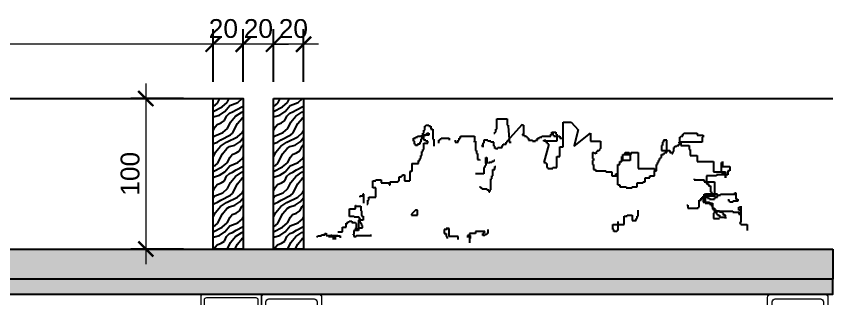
# Model space of a CAD drawing. Header units: millimetres. Extents: x 92928 to 223128, y -11456 to 21098.
# Drawn here: x 198728 to 199269, y 2188 to 2375 of the extents above; entities that cross this region are included whole.
import ezdxf

# ---------------------------------------------------------------- set-up
doc = ezdxf.new("R2010")
doc.units = ezdxf.units.MM
doc.layers.get('Defpoints').update_dxf_attribs({"color": 250})
for name, color, linetype, lineweight in [('_ACM-A-ANNO-DIMS', 2, 'Continuous', 13), ('_ACM-A-ANNO-DIMS @ 5', 2, 'Continuous', 13), ('_ACM-A-DETL-PATT', 8, 'Continuous', 0), ('_ACM-A-DETL-THIN', 2, 'Continuous', 9)]:
    doc.layers.add(name, color=color, linetype=linetype, lineweight=lineweight)
for name, color, linetype in [('I-DETL-LW01', 1, 'Continuous'), ('I-DETL-LW02', 2, 'Continuous'), ('I-DETL-LW251', 251, 'Continuous'), ('PE-尺寸标注', 44, 'Continuous')]:
    doc.layers.add(name, color=color, linetype=linetype)
doc.styles.add('Arial', font='ARIALUNI.ttf')
doc.dimstyles.new('Aec-Arch-M-注释性', dxfattribs={"dimscale": 2, "dimtxt": 2.5, "dimasz": 2, "dimexe": 2, "dimexo": 2, "dimgap": 0.8, "dimtad": 1, "dimdec": 0, "dimrnd": 5, "dimzin": 3, "dimdsep": 46, "dimtxsty": 'Arial', "dimblk": 'WALL TYPE$0$_ArchTick', "dimcen": 2.5, "dimdle": 2, "dimclrd": 256, "dimclrt": 256, "dimazin": 2, "dimtfac": 0.75, "dimtdec": 0, "dimtix": 1, "dimtmove": 2, "dimatfit": 2, "dimfxl": 5, "dimfxlon": 1, "dimtolj": 1, "dimtzin": 0, "dimlwd": -1, "dimarcsym": 0})

# ---------------------------------------------------------------- blocks, each defined once
blk = doc.blocks.new('K_20')
at = {"layer": '_ACM-A-DETL-PATT'}
for points in [[(-18.5, -20), (18.5, -20, 0.414214), (20, -18.5), (20, -1.5, 0.414214), (18.5, 0), (-18.5, 0, 0.414214), (-20, -1.5), (-20, -18.5, 0.414214)], [(-16.25, -17.75), (16.25, -17.75, 0.414214), (17.75, -16.25), (17.75, -3.75, 0.414214), (16.25, -2.25), (-16.25, -2.25, 0.414214), (-17.75, -3.75), (-17.75, -16.25, 0.414214)]]:
    blk.add_lwpolyline(points, format="xyb", close=True, dxfattribs=at)
blk = doc.blocks.new('2008092313491255')
at = {"color": 8}
for p, q in [((596.2, 358.9), (596.2, 392.6)), ((596.2, 392.6), (629.9, 392.6)), ((629.9, 392.6), (629.9, 372.4)), ((815.4, 300), (815.4, 382.5)), ((815.4, 382.5), (842.4, 382.5)), ((842.4, 382.5), (865.6, 356)), ((353.4, 345.5), (353.4, 355.6)), ((353.4, 355.6), (356.7, 355.6)), ((356.7, 355.6), (356.7, 369.1)), ((356.7, 369.1), (360.1, 369.1)), ((360.1, 369.1), (360.1, 372.4)), ((360.1, 372.4), (370.2, 372.4)), ((370.2, 372.4), (370.2, 369.1)), ((370.2, 369.1), (377, 369.1)), ((377, 369.1), (377, 358.9)), ((377, 358.9), (383.7, 358.9)), ((383.7, 358.9), (383.7, 325.3)), ((592.8, 348.8), (592.8, 358.9)), ((592.8, 358.9), (596.2, 358.9)), ((629.9, 318.5), (680.5, 375.8)), ((629.9, 372.4), (633.3, 372.4)), ((633.3, 372.4), (633.3, 369.1)), ((633.3, 369.1), (636.6, 325.3)), ((680.5, 375.8), (680.5, 372.4)), ((680.5, 372.4), (683.9, 372.4)), ((683.9, 372.4), (683.9, 342.1)), ((865.6, 356), (852.5, 305)), ((319.6, 318.5), (319.6, 328.6)), ((319.6, 328.6), (326.4, 328.6)), ((326.4, 328.6), (326.4, 332)), ((326.4, 332), (333.1, 332)), ((333.1, 332), (333.1, 335.4)), ((333.1, 335.4), (346.6, 335.4)), ((346.6, 325.3), (343.3, 325.3)), ((343.3, 325.3), (343.3, 315.1)), ((346.6, 335.4), (346.6, 338.7)), ((346.6, 338.7), (350, 338.7)), ((350, 335.4), (346.6, 335.4)), ((346.6, 335.4), (346.6, 325.3)), ((350, 338.7), (350, 345.5)), ((350, 345.5), (353.4, 345.5)), ((370.2, 338.7), (350, 338.7)), ((350, 338.7), (350, 335.4)), ((353.4, 321.9), (353.4, 338.7)), ((353.4, 338.7), (360.1, 338.7)), ((360.1, 338.7), (360.1, 342.1)), ((360.1, 342.1), (363.5, 342.1)), ((363.5, 342.1), (363.5, 345.5)), ((363.5, 345.5), (370.2, 345.5)), ((370.2, 345.5), (370.2, 338.7)), ((383.7, 325.3), (387.1, 325.3)), ((387.1, 325.3), (387.1, 301.7)), ((407.3, 321.9), (407.3, 325.3)), ((407.3, 325.3), (410.7, 325.3)), ((410.7, 325.3), (410.7, 328.6)), ((410.7, 328.6), (437.7, 328.6)), ((437.7, 328.6), (437.7, 321.9)), ((471.4, 321.9), (471.4, 328.6)), ((471.4, 328.6), (474.8, 328.6)), ((474.8, 328.6), (474.8, 335.4)), ((474.8, 335.4), (522, 335.4)), ((522, 335.4), (522, 315.1)), ((586.1, 345.5), (589.4, 345.5)), ((589.4, 345.5), (589.4, 348.8)), ((589.4, 348.8), (592.8, 348.8)), ((636.6, 325.3), (636.6, 315.1)), ((683.9, 342.1), (680.5, 342.1)), ((680.5, 342.1), (680.5, 338.7)), ((680.5, 338.7), (687.2, 338.7)), ((687.2, 338.7), (687.2, 335.4)), ((687.2, 335.4), (694, 335.4)), ((694, 335.4), (694, 332)), ((694, 332), (697.3, 332)), ((697.3, 332), (697.3, 328.6)), ((697.3, 328.6), (700.7, 328.6)), ((700.7, 328.6), (700.7, 321.9)), ((731.1, 321.9), (731.1, 328.6)), ((731.1, 328.6), (737.8, 328.6)), ((737.8, 328.6), (737.8, 332)), ((737.8, 332), (744.6, 332)), ((744.6, 332), (744.6, 335.4)), ((744.6, 335.4), (774.9, 335.4)), ((774.9, 335.4), (774.9, 342.1)), ((774.9, 342.1), (778.3, 342.1)), ((778.3, 348.8), (791.8, 348.8)), ((778.3, 342.1), (778.3, 348.8)), ((778.3, 348.8), (778.3, 345.5)), ((778.3, 345.5), (781.7, 345.5)), ((781.7, 345.5), (781.7, 338.7)), ((781.7, 338.7), (785, 338.7)), ((785, 338.7), (785, 335.4)), ((785, 335.4), (805.3, 335.4)), ((791.8, 348.8), (791.8, 342.1)), ((791.8, 342.1), (795.1, 342.1)), ((795.1, 342.1), (795.1, 318.5)), ((805.3, 335.4), (805.3, 328.6)), ((805.3, 328.6), (815.4, 328.6)), ((852.5, 301.7), (906.4, 345.5)), ((906.4, 345.5), (906.4, 318.5)), ((1203.2, 308.4), (1203.2, 332)), ((1203.2, 332), (1206.6, 332)), ((1206.6, 332), (1206.6, 335.4)), ((1206.6, 335.4), (1213.3, 335.4)), ((1213.3, 335.4), (1213.3, 342.1)), ((1213.3, 342.1), (1216.7, 342.1)), ((1216.7, 342.1), (1216.7, 345.5)), ((1216.7, 345.5), (1260.5, 345.5)), ((1260.5, 345.5), (1260.5, 338.7)), ((1260.5, 338.7), (1280.7, 338.7)), ((1280.7, 332), (1277.4, 332)), ((1277.4, 332), (1277.4, 315.1)), ((1280.7, 338.7), (1280.7, 332)), ((323, 318.5), (319.6, 318.5)), ((323, 308.4), (323, 318.5)), ((326.4, 308.4), (323, 308.4)), ((326.4, 305), (326.4, 308.4)), ((333.1, 305), (326.4, 305)), ((339.9, 308.4), (333.1, 308.4)), ((333.1, 308.4), (333.1, 305)), ((343.3, 315.1), (339.9, 315.1)), ((339.9, 315.1), (339.9, 308.4)), ((360.1, 321.9), (353.4, 321.9)), ((353.4, 291.6), (353.4, 311.8)), ((353.4, 311.8), (366.9, 311.8)), ((360.1, 318.5), (360.1, 321.9)), ((366.9, 318.5), (360.1, 318.5)), ((366.9, 311.8), (366.9, 318.5)), ((404, 311.8), (404, 321.9)), ((404, 321.9), (407.3, 321.9)), ((457.9, 321.9), (457.9, 315.1)), ((457.9, 315.1), (468, 315.1)), ((468, 315.1), (468, 321.9)), ((468, 321.9), (471.4, 321.9)), ((522, 315.1), (522, 318.5)), ((522, 318.5), (525.4, 318.5)), ((525.4, 318.5), (525.4, 288.2)), ((549, 305), (545.6, 305)), ((545.6, 305), (545.6, 301.7)), ((545.6, 301.7), (552.3, 301.7)), ((552.3, 311.8), (549, 311.8)), ((549, 311.8), (549, 305)), ((565.8, 321.9), (552.3, 321.9)), ((552.3, 321.9), (552.3, 311.8)), ((565.8, 318.5), (565.8, 321.9)), ((575.9, 318.5), (565.8, 318.5)), ((575.9, 315.1), (575.9, 318.5)), ((586.1, 315.1), (575.9, 315.1)), ((586.1, 301.7), (586.1, 315.1)), ((589.4, 301.7), (586.1, 301.7)), ((589.4, 294.9), (589.4, 301.7)), ((599.5, 294.9), (599.5, 298.3)), ((599.5, 298.3), (613, 298.3)), ((613, 298.3), (613, 305)), ((613, 305), (616.4, 305)), ((616.4, 305), (616.4, 308.4)), ((616.4, 308.4), (626.5, 308.4)), ((626.5, 308.4), (626.5, 315.1)), ((626.5, 315.1), (629.9, 315.1)), ((629.9, 315.1), (629.9, 318.5)), ((636.6, 315.1), (643.4, 315.1)), ((700.7, 321.9), (714.2, 321.9)), ((714.2, 321.9), (714.2, 318.5)), ((714.2, 318.5), (724.3, 318.5)), ((724.3, 318.5), (724.3, 321.9)), ((724.3, 321.9), (731.1, 321.9)), ((751.3, 318.5), (751.3, 321.9)), ((751.3, 321.9), (758, 321.9)), ((795.1, 318.5), (751.3, 318.5)), ((768.2, 308.4), (751.3, 247.8)), ((758, 321.9), (758, 315.1)), ((758, 315.1), (761.4, 315.1)), ((761.4, 315.1), (761.4, 311.8)), ((761.4, 311.8), (764.8, 311.8)), ((764.8, 311.8), (764.8, 308.4)), ((764.8, 308.4), (768.2, 308.4)), ((804.8, 268.4), (804.8, 300)), ((804.8, 300), (815.4, 300)), ((852.5, 305), (852.5, 301.7)), ((906.4, 318.5), (940.1, 318.5)), ((940.1, 318.5), (940.1, 294.9)), ((1145.9, 305), (1142.5, 305)), ((1142.5, 305), (1142.5, 288.2)), ((1149.2, 315.1), (1145.9, 315.1)), ((1145.9, 315.1), (1145.9, 305)), ((1159.3, 321.9), (1149.2, 321.9)), ((1149.2, 321.9), (1149.2, 315.1)), ((1159.3, 281.4), (1159.3, 321.9)), ((1183, 284.8), (1183, 298.3)), ((1183, 298.3), (1186.3, 298.3)), ((1186.3, 298.3), (1186.3, 301.7)), ((1186.3, 301.7), (1193.1, 301.7)), ((1193.1, 301.7), (1193.1, 305)), ((1193.1, 305), (1199.8, 305)), ((1199.8, 315.1), (1199.8, 311.8)), ((1277.4, 315.1), (1199.8, 315.1)), ((1199.8, 311.8), (1206.6, 311.8)), ((1199.8, 305), (1199.8, 308.4)), ((1199.8, 308.4), (1203.2, 308.4)), ((1206.6, 311.8), (1206.6, 305)), ((1206.6, 305), (1233.5, 305)), ((1233.5, 305), (1233.5, 291.6)), ((343.3, 261.2), (343.3, 271.3)), ((343.3, 271.3), (346.6, 271.3)), ((346.6, 271.3), (346.6, 284.8)), ((346.6, 284.8), (350, 284.8)), ((350, 284.8), (350, 291.6)), ((350, 291.6), (353.4, 291.6)), ((525.4, 288.2), (528.7, 288.2)), ((528.7, 288.2), (528.7, 278.1)), ((528.7, 278.1), (532.1, 278.1)), ((532.1, 278.1), (532.1, 257.9)), ((592.8, 294.9), (589.4, 294.9)), ((592.8, 294.9), (599.5, 294.9)), ((925.5, 277), (913.2, 281.4)), ((913.2, 281.4), (913.2, 261.2)), ((928.9, 283.7), (925.5, 283.7)), ((925.5, 283.7), (925.5, 277)), ((935.7, 287.1), (928.9, 287.1)), ((928.9, 287.1), (928.9, 283.7)), ((940.1, 294.9), (935.7, 290.5)), ((935.7, 290.5), (935.7, 287.1)), ((1014.3, 254.5), (1014.3, 274.7)), ((1014.3, 274.7), (1021.1, 274.7)), ((1014.3, 268), (1014.3, 274.7)), ((1014.3, 274.7), (1041.3, 274.7)), ((1021.1, 274.7), (1021.1, 281.4)), ((1021.1, 281.4), (1034.6, 281.4)), ((1034.6, 281.4), (1034.6, 274.7)), ((1034.6, 274.7), (1037.9, 274.7)), ((1037.9, 274.7), (1037.9, 254.5)), ((1041.3, 274.7), (1041.3, 281.4)), ((1041.3, 281.4), (1064.9, 281.4)), ((1064.9, 281.4), (1064.9, 227.5)), ((1142.5, 288.2), (1169.5, 288.2)), ((1142.5, 264.6), (1142.5, 274.7)), ((1142.5, 274.7), (1149.2, 274.7)), ((1149.2, 274.7), (1149.2, 278.1)), ((1149.2, 278.1), (1152.6, 278.1)), ((1152.6, 278.1), (1152.6, 281.4)), ((1152.6, 281.4), (1159.3, 281.4)), ((1169.5, 288.2), (1169.5, 281.4)), ((1169.5, 281.4), (1176.2, 281.4)), ((1176.2, 281.4), (1176.2, 278.1)), ((1176.2, 278.1), (1179.6, 278.1)), ((1179.6, 278.1), (1179.6, 284.8)), ((1179.6, 284.8), (1183, 284.8)), ((1233.5, 291.6), (1236.9, 291.6)), ((1236.9, 291.6), (1236.9, 271.3)), ((1236.9, 271.3), (1260.5, 271.3)), ((1260.5, 271.3), (1260.5, 251.1)), ((313.8, 244.4), (336.5, 244.4)), ((313.8, 244.4), (313.8, 218.6)), ((336.5, 244.4), (336.5, 254.5)), ((336.5, 254.5), (339.9, 254.5)), ((339.9, 254.5), (339.9, 261.2)), ((339.9, 261.2), (343.3, 261.2)), ((532.1, 257.9), (538.8, 257.9)), ((538.8, 257.9), (538.8, 254.5)), ((559.1, 244.4), (559.1, 264.6)), ((559.1, 264.6), (562.5, 264.6)), ((562.5, 244.4), (559.1, 244.4)), ((559.1, 244.4), (559.1, 237.6)), ((562.5, 264.6), (562.5, 244.4)), ((579.3, 247.8), (569.2, 247.8)), ((569.2, 247.8), (569.2, 244.4)), ((586.1, 251.1), (579.3, 251.1)), ((579.3, 251.1), (579.3, 247.8)), ((589.4, 254.5), (586.1, 254.5)), ((586.1, 254.5), (586.1, 251.1)), ((751.3, 247.8), (758, 247.8)), ((758, 247.8), (758, 244.4)), ((758, 244.4), (761.4, 244.4)), ((761.4, 244.4), (761.4, 230.9)), ((795.3, 230.9), (795.3, 268.4)), ((795.3, 268.4), (804.8, 268.4)), ((913.2, 261.2), (916.5, 261.2)), ((916.5, 254.5), (913.2, 254.5)), ((913.2, 254.5), (913.2, 241)), ((916.5, 261.2), (916.5, 254.5)), ((1004.2, 241), (1004.2, 251.1)), ((1004.2, 251.1), (1011, 251.1)), ((1011, 254.5), (1011, 268)), ((1011, 268), (1014.3, 268)), ((1011, 251.1), (1011, 254.5)), ((1011, 254.5), (1014.3, 254.5)), ((1037.9, 254.5), (1011, 254.5)), ((1129, 241), (1129, 247.8)), ((1129, 247.8), (1132.4, 247.8)), ((1132.4, 247.8), (1132.4, 254.5)), ((1132.4, 254.5), (1135.7, 254.5)), ((1135.7, 254.5), (1135.7, 261.2)), ((1135.7, 261.2), (1139.1, 261.2)), ((1139.1, 261.2), (1139.1, 264.6)), ((1139.1, 264.6), (1142.5, 264.6)), ((1260.5, 251.1), (1314.5, 251.1)), ((1314.5, 251.1), (1314.5, 217.4)), ((1341.4, 247.8), (1344.8, 247.8)), ((1341.4, 214.1), (1341.4, 247.8)), ((1344.8, 247.8), (1344.8, 251.1)), ((1344.8, 251.1), (1344.8, 234.3)), ((313.8, 218.6), (307.1, 218.6)), ((307.1, 218.6), (307.1, 187.1)), ((555.7, 230.9), (552.3, 230.9)), ((552.3, 230.9), (552.3, 210.7)), ((555.7, 237.6), (555.7, 230.9)), ((582.7, 204), (582.7, 224.2)), ((582.7, 224.2), (589.4, 224.2)), ((589.4, 234.3), (592.8, 234.3)), ((589.4, 224.2), (589.4, 234.3)), ((761.4, 230.9), (764.8, 230.9)), ((764.8, 230.9), (764.8, 227.5)), ((764.8, 227.5), (781.7, 227.5)), ((781.7, 230.9), (795.3, 230.9)), ((781.7, 227.5), (781.7, 230.9)), ((913.2, 241), (916.5, 241)), ((916.5, 241), (916.5, 224.2)), ((916.5, 224.2), (923.3, 224.2)), ((923.3, 224.2), (923.3, 220.8)), ((923.3, 220.8), (957, 220.8)), ((957, 220.8), (957, 217.4)), ((957, 217.4), (977.2, 217.4)), ((977.2, 217.4), (977.2, 204)), ((997.5, 241), (1004.2, 241)), ((997.5, 173.6), (997.5, 241)), ((1064.9, 227.5), (1118.9, 227.5)), ((1118.9, 227.5), (1118.9, 220.8)), ((1118.9, 220.8), (1125.6, 220.8)), ((1118.9, 204), (1118.9, 220.8)), ((1125.6, 241), (1129, 241)), ((1125.6, 220.8), (1125.6, 241)), ((1314.5, 217.4), (1354.9, 217.4)), ((1344.8, 234.3), (1368.4, 234.3)), ((1354.9, 217.4), (1354.9, 197.2)), ((1368.4, 220.8), (1361.7, 220.8)), ((1361.7, 220.8), (1361.7, 207.3)), ((1368.4, 234.3), (1368.4, 220.8)), ((194.9, 187.1), (194.9, 190.5)), ((194.9, 190.5), (211.7, 190.5)), ((211.7, 190.5), (211.7, 180.4)), ((272.4, 187.1), (272.4, 200.6)), ((272.4, 200.6), (279.2, 200.6)), ((279.2, 200.6), (279.2, 204)), ((279.2, 204), (282.6, 204)), ((282.6, 204), (282.6, 207.3)), ((282.6, 207.3), (289.3, 207.3)), ((289.3, 207.3), (289.3, 187.1)), ((552.3, 210.7), (525.4, 210.7)), ((575.9, 193.8), (579.3, 193.8)), ((575.9, 156.8), (575.9, 193.8)), ((579.3, 193.8), (579.3, 204)), ((579.3, 204), (582.7, 204)), ((977.2, 204), (990.7, 204)), ((990.7, 204), (990.7, 210.7)), ((990.7, 210.7), (994.1, 210.7)), ((994.1, 210.7), (994.1, 200.6)), ((994.1, 200.6), (997.5, 200.6)), ((1087.6, 183.7), (1087.6, 197.2)), ((1087.6, 197.2), (1103.7, 197.2)), ((1103.7, 197.2), (1103.7, 204)), ((1103.7, 204), (1118.9, 204)), ((1250.4, 193.8), (1250.4, 190.5)), ((1250.4, 190.5), (1284.1, 190.5)), ((1284.1, 190.5), (1284.1, 183.7)), ((1324.6, 204), (1290.9, 204)), ((1290.9, 204), (1290.9, 177)), ((1361.7, 207.3), (1324.6, 207.3)), ((1324.6, 207.3), (1324.6, 204)), ((1351.6, 214.1), (1341.4, 214.1)), ((1351.6, 207.3), (1351.6, 214.1)), ((1354.9, 207.3), (1351.6, 207.3)), ((1354.9, 197.2), (1354.9, 207.3)), ((184.8, 187.1), (194.9, 187.1)), ((184.8, 163.5), (184.8, 187.1)), ((194.9, 163.5), (184.8, 163.5)), ((194.9, 133.2), (194.9, 163.5)), ((211.7, 180.4), (238.7, 180.4)), ((238.7, 180.4), (238.7, 173.6)), ((238.7, 173.6), (242.1, 173.6)), ((242.1, 183.7), (269.1, 183.7)), ((242.1, 173.6), (242.1, 183.7)), ((269.1, 183.7), (269.1, 187.1)), ((269.1, 187.1), (272.4, 187.1)), ((289.3, 187.1), (307.1, 187.1)), ((538.8, 166.9), (542.2, 166.9)), ((542.2, 166.9), (542.2, 163.5)), ((542.2, 163.5), (545.6, 163.5)), ((545.6, 163.5), (545.6, 160.1)), ((997.5, 173.6), (1004.2, 173.6)), ((1004.2, 173.6), (1004.2, 166.9)), ((1004.2, 166.9), (1024.5, 166.9)), ((1024.5, 166.9), (1024.5, 163.5)), ((1024.5, 163.5), (1044.7, 163.5)), ((1044.7, 163.5), (1044.7, 166.9)), ((1044.7, 166.9), (1061.5, 166.9)), ((1061.5, 166.9), (1061.5, 180.4)), ((1061.5, 180.4), (1080.9, 180.4)), ((1080.9, 183.7), (1087.6, 183.7)), ((1080.9, 180.4), (1080.9, 183.7)), ((1284.1, 183.7), (1317.8, 183.7)), ((1290.9, 177), (1297.6, 177)), ((1297.6, 177), (1297.6, 170.3)), ((1297.6, 170.3), (1304.4, 170.3)), ((1304.4, 170.3), (1304.4, 150)), ((1317.8, 183.7), (1317.8, 136.6)), ((151, 136.6), (140.9, 136.6)), ((140.9, 136.6), (140.9, 133.2)), ((154.4, 143.3), (151, 143.3)), ((151, 143.3), (151, 136.6)), ((154.4, 113), (154.4, 143.3)), ((545.6, 160.1), (562.5, 160.1)), ((562.5, 160.1), (562.5, 156.8)), ((562.5, 156.8), (569.2, 156.8)), ((569.2, 156.8), (569.2, 150)), ((569.2, 150), (572.6, 150)), ((572.6, 156.8), (575.9, 156.8)), ((572.6, 150), (572.6, 156.8)), ((1280.5, 133.2), (1280.5, 136.6)), ((1280.5, 136.6), (1283.9, 136.6)), ((1280.7, 136.6), (1287.5, 136.6)), ((1284.1, 136.6), (1280.7, 136.6)), ((1280.7, 136.6), (1280.7, 116.3)), ((1321.2, 136.6), (1280.7, 136.6)), ((1283.9, 136.6), (1283.9, 143.3)), ((1283.9, 143.3), (1287.3, 143.3)), ((1287.5, 139.9), (1284.1, 139.9)), ((1284.1, 139.9), (1284.1, 136.6)), ((1287.3, 143.3), (1287.3, 113)), ((1287.5, 143.3), (1287.5, 139.9)), ((1328, 143.3), (1287.5, 143.3)), ((1287.5, 136.6), (1287.5, 133.2)), ((1304.4, 150), (1307.7, 150)), ((1307.7, 150), (1307.7, 143.3)), ((1307.7, 143.3), (1324.6, 143.3)), ((1317.8, 136.6), (1314.5, 136.6)), ((1314.5, 136.6), (1321.2, 136.6)), ((1324.6, 143.3), (1324.6, 139.9)), ((1324.6, 139.9), (1338.1, 139.9)), ((1328, 133.2), (1328, 143.3)), ((1338.1, 139.9), (1338.1, 143.3)), ((1338.1, 143.3), (1385.3, 143.3)), ((1385.3, 143.3), (1385.3, 146.7)), ((1385.3, 146.7), (1388.7, 146.7)), ((1388.7, 146.7), (1388.7, 126.5)), ((164.5, 109.6), (167.9, 109.6)), ((167.9, 109.6), (167.9, 123.1)), ((167.9, 123.1), (171.3, 123.1)), ((171.3, 123.1), (171.3, 133.2)), ((171.3, 133.2), (194.9, 133.2)), ((1267, 99.5), (1267, 123.1)), ((1267, 123.1), (1273.8, 123.1)), ((1273.8, 123.1), (1273.8, 129.8)), ((1273.8, 129.8), (1277.1, 129.8)), ((1277.1, 129.8), (1277.1, 133.2)), ((1277.1, 133.2), (1280.5, 133.2)), ((1280.7, 116.3), (1301, 116.3)), ((1287.3, 113), (1310.9, 113)), ((1287.5, 133.2), (1294.2, 133.2)), ((1294.2, 133.2), (1294.2, 129.8)), ((1294.2, 129.8), (1301, 129.8)), ((1301, 129.8), (1301, 126.5)), ((1301, 126.5), (1317.8, 126.5)), ((1301, 116.3), (1301, 109.6)), ((1301, 109.6), (1307.7, 109.6)), ((1307.7, 109.6), (1307.7, 102.9)), ((1310.9, 113), (1310.9, 92.8)), ((1317.8, 126.5), (1317.8, 129.8)), ((1317.8, 129.8), (1321.2, 129.8)), ((1321.2, 129.8), (1321.2, 133.2)), ((1321.2, 133.2), (1328, 133.2)), ((1365.1, 119.7), (1365.1, 126.5)), ((1368.4, 119.7), (1365.1, 119.7)), ((1368.4, 116.3), (1368.4, 119.7)), ((1378.5, 116.3), (1368.4, 116.3)), ((1395.4, 119.7), (1378.5, 119.7)), ((1378.5, 119.7), (1378.5, 116.3)), ((1388.7, 126.5), (1395.4, 126.5)), ((1395.4, 126.5), (1395.4, 119.7)), ((107.4, 93.7), (126.9, 93.7)), ((107.4, 68.3), (107.4, 93.7)), ((126.9, 93.7), (126.9, 105.4)), ((126.9, 105.4), (128.9, 105.4)), ((128.9, 105.4), (128.9, 103.4)), ((128.9, 103.4), (144.5, 103.4)), ((144.5, 103.4), (144.5, 87.8)), ((144.5, 87.8), (146.5, 87.8)), ((146.5, 87.8), (146.5, 72.2)), ((326.4, 89.4), (312.9, 75.9)), ((333.1, 89.4), (326.4, 89.4)), ((333.1, 72.5), (333.1, 89.4)), ((1064.9, 69.2), (1064.9, 89.4)), ((1226.6, 106.2), (1229.9, 106.2)), ((1229.9, 106.2), (1229.9, 96.1)), ((1229.9, 96.1), (1263.7, 96.1)), ((1263.7, 96.1), (1263.7, 99.5)), ((1263.7, 99.5), (1267, 99.5)), ((1307.7, 102.9), (1311.1, 102.9)), ((1310.9, 92.8), (1314.2, 92.8)), ((1311.1, 102.9), (1311.1, 96.1)), ((1311.1, 96.1), (1317.8, 96.1)), ((1314.2, 92.8), (1314.2, 89.4)), ((1314.2, 89.4), (1324.4, 89.4)), ((1334.5, 86), (1317.6, 86)), ((1317.6, 86), (1317.6, 79.3)), ((1317.8, 96.1), (1317.8, 86)), ((1317.8, 86), (1378.5, 86)), ((1324.4, 89.4), (1324.4, 75.9)), ((1334.5, 82.7), (1334.5, 86)), ((1344.6, 82.7), (1334.5, 82.7)), ((1344.6, 79.3), (1344.6, 82.7)), ((1378.5, 86), (1378.5, 82.7)), ((1378.5, 82.7), (1398.8, 82.7)), ((1398.8, 89.4), (1398.8, 99.5)), ((1398.8, 99.5), (1405.5, 99.5)), ((1402.1, 89.4), (1398.8, 89.4)), ((1398.8, 82.7), (1398.8, 75.9)), ((1402.1, 86), (1402.1, 89.4)), ((1405.5, 86), (1402.1, 86)), ((1405.5, 99.5), (1405.5, 102.9)), ((1405.5, 102.9), (1405.5, 49)), ((1405.5, 75.9), (1405.5, 86)), ((123, 68.3), (107.4, 68.3)), ((123, 66.3), (123, 68.3)), ((138.7, 66.3), (123, 66.3)), ((152.3, 56.6), (136.7, 56.6)), ((136.7, 56.6), (136.7, 21.5)), ((138.7, 62.4), (138.7, 66.3)), ((142.6, 62.4), (138.7, 62.4)), ((142.6, 46.8), (142.6, 62.4)), ((146.5, 72.2), (148.4, 72.2)), ((148.4, 72.2), (148.4, 70.2)), ((148.4, 70.2), (152.3, 70.2)), ((152.3, 70.2), (152.3, 56.6)), ((312.9, 75.9), (312.9, 72.5)), ((312.9, 72.5), (333.1, 72.5)), ((1017.7, 69.2), (1027.8, 69.2)), ((1017.7, 42.2), (1017.7, 69.2)), ((1027.8, 69.2), (1027.8, 72.5)), ((1027.8, 72.5), (1044.7, 72.5)), ((1044.7, 72.5), (1044.7, 55.7)), ((1044.7, 55.7), (1058.2, 55.7)), ((1058.2, 55.7), (1058.2, 62.4)), ((1058.2, 62.4), (1061.5, 62.4)), ((1061.5, 62.4), (1061.5, 69.2)), ((1061.5, 69.2), (1064.9, 69.2)), ((1317.6, 79.3), (1314.2, 79.3)), ((1314.2, 79.3), (1314.2, 62.4)), ((1314.2, 62.4), (1334.5, 62.4)), ((1324.4, 75.9), (1327.7, 75.9)), ((1327.7, 75.9), (1327.7, 72.5)), ((1327.7, 72.5), (1334.5, 72.5)), ((1334.5, 72.5), (1334.5, 65.8)), ((1334.5, 65.8), (1354.7, 65.8)), ((1348, 79.3), (1344.6, 79.3)), ((1348, 72.5), (1348, 79.3)), ((1354.7, 72.5), (1348, 72.5)), ((1354.7, 62.4), (1354.7, 72.5)), ((1354.7, 65.8), (1354.7, 62.4)), ((1398.8, 75.9), (1405.5, 75.9)), ((84, 17.6), (84, 33.2)), ((84, 33.2), (95.7, 33.2)), ((95.7, 46.8), (101.5, 46.8)), ((95.7, 33.2), (95.7, 46.8)), ((101.5, 46.8), (101.5, 50.7)), ((101.5, 50.7), (105.5, 50.7)), ((105.5, 50.7), (105.5, 52.7)), ((105.5, 52.7), (115.2, 52.7)), ((115.2, 52.7), (115.2, 48.8)), ((115.2, 48.8), (126.9, 48.8)), ((128.9, 27.3), (125, 27.3)), ((125, 27.3), (138.7, 27.3)), ((126.9, 48.8), (126.9, 44.9)), ((126.9, 44.9), (128.9, 44.9)), ((128.9, 44.9), (128.9, 27.3)), ((138.7, 27.3), (138.7, 31.2)), ((138.7, 31.2), (150.4, 31.2)), ((146.5, 46.8), (142.6, 46.8)), ((146.5, 42.9), (146.5, 46.8)), ((148.4, 42.9), (146.5, 42.9)), ((148.4, 39), (148.4, 42.9)), ((150.4, 39), (148.4, 39)), ((150.4, 31.2), (150.4, 39)), ((430.9, 28.7), (430.9, 32.1)), ((430.9, 32.1), (430.9, 25.4)), ((437.7, 28.7), (430.9, 28.7)), ((437.7, 1.8), (437.7, 28.7)), ((980.6, 25.4), (980.6, 42.2)), ((980.6, 42.2), (1017.7, 42.2)), ((997.5, 52.3), (997.5, 22)), ((1405.5, 49), (1402.1, 49)), ((1402.1, 49), (1402.1, 45.6)), ((1402.1, 45.6), (1405.5, 45.6)), ((1405.5, 45.6), (1405.5, 42.2)), ((1405.5, 42.2), (1425.8, 42.2)), ((1425.8, 42.2), (1425.8, 22)), ((0, 0), (0, 2)), ((0, 2), (2, 2)), ((2, 2), (2, 3.9)), ((2, 3.9), (13.7, 3.9)), ((13.7, 3.9), (13.7, 7.8)), ((13.7, 7.8), (25.4, 7.8)), ((25.4, 7.8), (25.4, 11.7)), ((25.4, 11.7), (29.3, 11.7)), ((29.3, 11.7), (29.3, 13.7)), ((29.3, 13.7), (29.3, 5.9)), ((29.3, 5.9), (41, 5.9)), ((37.1, 2), (52.7, 2)), ((41, 5.9), (41, 3.9)), ((41, 3.9), (52.7, 3.9)), ((44.9, 5.9), (44.9, 7.8)), ((44.9, 7.8), (44.9, 3.9)), ((48.8, 5.9), (44.9, 5.9)), ((44.9, 3.9), (76.2, 3.9)), ((48.8, 3.9), (48.8, 5.9)), ((60.5, 3.9), (48.8, 3.9)), ((52.7, 5.9), (68.4, 5.9)), ((52.7, 2), (52.7, 5.9)), ((52.7, 3.9), (52.7, -7.8)), ((60.5, -7.8), (60.5, 3.9)), ((68.4, 17.6), (84, 17.6)), ((76.2, 3.9), (76.2, -2)), ((121.1, 9.8), (119.1, 9.8)), ((119.1, 9.8), (119.1, 7.8)), ((119.1, 7.8), (121.1, 7.8)), ((136.7, 21.5), (121.1, 21.5)), ((121.1, 21.5), (121.1, 9.8)), ((121.1, 7.8), (121.1, 2)), ((121.1, 2), (128.9, 2)), ((128.9, 2), (128.9, 3.9)), ((128.9, 3.9), (130.8, 3.9)), ((130.8, 3.9), (130.8, 5.9)), ((130.8, 5.9), (179.7, 5.9)), ((179.7, 5.9), (175.8, 5.9)), ((430.9, 25.4), (420.8, 25.4)), ((420.8, 25.4), (420.8, 11.9)), ((420.8, 11.9), (427.6, 11.9)), ((427.6, 11.9), (427.6, 1.8)), ((427.6, 1.8), (430.9, 1.8)), ((430.9, 1.8), (430.9, -5)), ((468, 1.8), (437.7, 1.8)), ((468, -8.3), (468, 1.8)), ((508.5, 5.2), (498.4, 5.2)), ((498.4, 5.2), (498.4, -1.6)), ((505.1, 11.9), (505.1, -18.4)), ((525.4, 11.9), (505.1, 11.9)), ((508.5, -5), (508.5, 5.2)), ((555.7, 18.6), (525.4, 18.6)), ((525.4, 18.6), (525.4, 11.9)), ((549, 5.2), (549, 11.9)), ((549, 11.9), (552.3, 11.9)), ((555.7, 5.2), (549, 5.2)), ((552.3, 11.9), (552.3, 15.3)), ((552.3, 15.3), (555.7, 15.3)), ((555.7, 15.3), (555.7, 18.6)), ((562.5, 8.5), (555.7, 8.5)), ((555.7, 8.5), (555.7, 5.2)), ((565.8, 11.9), (562.5, 11.9)), ((562.5, 11.9), (562.5, 8.5)), ((565.8, 25.4), (565.8, 11.9)), ((984, 25.4), (980.6, 25.4)), ((984, 18.6), (984, 25.4)), ((994.1, 18.6), (984, 18.6)), ((997.5, 22), (994.1, 22)), ((994.1, 22), (994.1, 18.6))]:
    blk.add_line(p, q, dxfattribs=at)
blk = doc.blocks.new('A$C4abdce61')
at = {"layer": '_ACM-A-DETL-PATT'}
for points in [[(1.5, 0), (28.5, 0, 0.414214), (30, 1.5), (30, 28.5, 0.414214), (28.5, 30), (1.5, 30, 0.414214), (0, 28.5), (0, 1.5, 0.414214)], [(3.75, 2.25), (26.25, 2.25, 0.414214), (27.75, 3.75), (27.75, 26.25, 0.414214), (26.25, 27.75), (3.75, 27.75, 0.414214), (2.25, 26.25), (2.25, 3.75, 0.414214)]]:
    blk.add_lwpolyline(points, format="xyb", close=True, dxfattribs=at)
blk = doc.blocks.new('WALL TYPE$0$_ArchTick')
at = {"color": 0, "linetype": 'ByBlock', "const_width": 0.15}
blk.add_lwpolyline([(-0.5, -0.5), (0.5, 0.5)], dxfattribs=at)
blk = doc.blocks.new('*D684')
at = {"layer": '_ACM-A-ANNO-DIMS', "color": 0, "lineweight": -2, "transparency": 16777216}
for p, q in [((198383.42, 2331.8), (198383.42, 2366.8)), ((198858.42, 2331.8), (198858.42, 2366.8))]:
    blk.add_line(p, q, dxfattribs=at)
at = {"layer": '_ACM-A-ANNO-DIMS', "transparency": 16777216}
blk.add_line((198868.42, 2356.8), (198373.42, 2356.8), dxfattribs=at)
at = {"layer": 'Defpoints', "color": 0, "transparency": 16777216}
for p in [(198383.42, 2356.8), (198383.42, 2265.97), (198858.42, 2265.97)]:
    blk.add_point(p, dxfattribs=at)
at = {"layer": '_ACM-A-ANNO-DIMS', "transparency": 16777216, "xscale": 10, "yscale": 10, "zscale": 10, "rotation": 180}
blk.add_blockref('WALL TYPE$0$_ArchTick', (198383.42, 2356.8), dxfattribs=at)
at = {"layer": '_ACM-A-ANNO-DIMS', "transparency": 16777216, "xscale": 10, "yscale": 10, "zscale": 10}
blk.add_blockref('WALL TYPE$0$_ArchTick', (198858.42, 2356.8), dxfattribs=at)
at = {"layer": '_ACM-A-ANNO-DIMS', "transparency": 16777216, "insert": (198620.92, 2367.16), "char_height": 12.5, "attachment_point": 5, "style": 'Arial'}
blk.add_mtext('\\A1;475', dxfattribs=at)
blk = doc.blocks.new('*D685')
at = {"layer": '_ACM-A-ANNO-DIMS', "color": 0, "lineweight": -2, "transparency": 16777216}
for p, q in [((198858.42, 2331.8), (198858.42, 2366.8)), ((198878.42, 2331.8), (198878.42, 2366.8))]:
    blk.add_line(p, q, dxfattribs=at)
at = {"layer": '_ACM-A-ANNO-DIMS', "transparency": 16777216}
blk.add_line((198888.42, 2356.8), (198848.42, 2356.8), dxfattribs=at)
at = {"layer": 'Defpoints', "color": 0, "transparency": 16777216}
for p in [(198858.42, 2356.8), (198858.42, 2265.97), (198878.42, 2265.97)]:
    blk.add_point(p, dxfattribs=at)
at = {"layer": '_ACM-A-ANNO-DIMS', "transparency": 16777216, "xscale": 10, "yscale": 10, "zscale": 10, "rotation": 180}
blk.add_blockref('WALL TYPE$0$_ArchTick', (198858.42, 2356.8), dxfattribs=at)
at = {"layer": '_ACM-A-ANNO-DIMS', "transparency": 16777216, "xscale": 10, "yscale": 10, "zscale": 10}
blk.add_blockref('WALL TYPE$0$_ArchTick', (198878.42, 2356.8), dxfattribs=at)
at = {"layer": '_ACM-A-ANNO-DIMS', "transparency": 16777216, "insert": (198865.21, 2367.19), "char_height": 12.5, "attachment_point": 5, "style": 'Arial'}
blk.add_mtext('\\A1;20', dxfattribs=at)
blk = doc.blocks.new('*D686')
at = {"layer": '_ACM-A-ANNO-DIMS', "color": 0, "lineweight": -2, "transparency": 16777216}
for p, q in [((198878.42, 2331.8), (198878.42, 2366.8)), ((198898.42, 2331.8), (198898.42, 2366.8))]:
    blk.add_line(p, q, dxfattribs=at)
at = {"layer": '_ACM-A-ANNO-DIMS', "transparency": 16777216}
for p, q in [((198878.42, 2356.8), (198868.42, 2356.8)), ((198898.42, 2356.8), (198878.42, 2356.8)), ((198898.42, 2356.8), (198908.42, 2356.8))]:
    blk.add_line(p, q, dxfattribs=at)
at = {"layer": 'Defpoints', "color": 0, "transparency": 16777216}
for p in [(198878.42, 2356.8), (198878.42, 2265.97), (198898.42, 2265.97)]:
    blk.add_point(p, dxfattribs=at)
at = {"layer": '_ACM-A-ANNO-DIMS', "transparency": 16777216, "xscale": 10, "yscale": 10, "zscale": 10}
blk.add_blockref('WALL TYPE$0$_ArchTick', (198878.42, 2356.8), dxfattribs=at)
at = {"layer": '_ACM-A-ANNO-DIMS', "transparency": 16777216, "xscale": 10, "yscale": 10, "zscale": 10, "rotation": 180}
blk.add_blockref('WALL TYPE$0$_ArchTick', (198898.42, 2356.8), dxfattribs=at)
at = {"layer": '_ACM-A-ANNO-DIMS', "transparency": 16777216, "insert": (198888.42, 2367.19), "char_height": 12.5, "attachment_point": 5, "style": 'Arial'}
blk.add_mtext('\\A1;20', dxfattribs=at)
blk = doc.blocks.new('*D687')
at = {"layer": '_ACM-A-ANNO-DIMS', "color": 0, "lineweight": -2, "transparency": 16777216}
for p, q in [((198898.42, 2331.8), (198898.42, 2366.8)), ((198918.42, 2331.8), (198918.42, 2366.8))]:
    blk.add_line(p, q, dxfattribs=at)
at = {"layer": '_ACM-A-ANNO-DIMS', "transparency": 16777216}
blk.add_line((198928.42, 2356.8), (198888.42, 2356.8), dxfattribs=at)
at = {"layer": 'Defpoints', "color": 0, "transparency": 16777216}
for p in [(198898.42, 2356.8), (198898.42, 2265.97), (198918.42, 2265.97)]:
    blk.add_point(p, dxfattribs=at)
at = {"layer": '_ACM-A-ANNO-DIMS', "transparency": 16777216, "xscale": 10, "yscale": 10, "zscale": 10, "rotation": 180}
blk.add_blockref('WALL TYPE$0$_ArchTick', (198898.42, 2356.8), dxfattribs=at)
at = {"layer": '_ACM-A-ANNO-DIMS', "transparency": 16777216, "xscale": 10, "yscale": 10, "zscale": 10}
blk.add_blockref('WALL TYPE$0$_ArchTick', (198918.42, 2356.8), dxfattribs=at)
at = {"layer": '_ACM-A-ANNO-DIMS', "transparency": 16777216, "insert": (198911.63, 2367.19), "char_height": 12.5, "attachment_point": 5, "style": 'Arial'}
blk.add_mtext('\\A1;20', dxfattribs=at)
blk = doc.blocks.new('*D688')
at = {"layer": '_ACM-A-ANNO-DIMS', "transparency": 16777216}
blk.add_line((198813.76, 2330.73), (198813.76, 2210.73), dxfattribs=at)
at = {"layer": '_ACM-A-ANNO-DIMS', "color": 0, "lineweight": -2, "transparency": 16777216}
for p, q in [((198838.76, 2320.73), (198803.76, 2320.73)), ((198838.76, 2220.73), (198803.76, 2220.73))]:
    blk.add_line(p, q, dxfattribs=at)
at = {"layer": 'Defpoints', "color": 0, "transparency": 16777216}
for p in [(198858.42, 2320.73), (198813.76, 2220.73), (198858.42, 2220.73)]:
    blk.add_point(p, dxfattribs=at)
at = {"layer": '_ACM-A-ANNO-DIMS', "transparency": 16777216, "xscale": 10, "yscale": 10, "zscale": 10}
for p, rotation in [((198813.76, 2320.73), 90), ((198813.76, 2220.73), 270)]:
    blk.add_blockref('WALL TYPE$0$_ArchTick', p, dxfattribs=dict(at, rotation=rotation))
at = {"layer": '_ACM-A-ANNO-DIMS', "transparency": 16777216, "insert": (198803.37, 2270.73), "char_height": 12.5, "attachment_point": 5, "rotation": 90, "style": 'Arial'}
blk.add_mtext('\\A1;100', dxfattribs=at)

msp = doc.modelspace()

# ---------------------------------------------------------------- hatches: boundary and pattern name
at = {"layer": 'I-DETL-LW251'}
h = msp.add_hatch(dxfattribs=at)
h.set_pattern_fill('ANSI38', color=251, angle=90)
h.paths.add_polyline_path([(198328.42, 2190.73), (199269.44, 2190.73), (199269.44, 2200.73), (198328.42, 2200.73)])
at = {"layer": 'PE-尺寸标注'}
h = msp.add_hatch(dxfattribs=at)
h.set_pattern_fill('木纹面1', color=251, scale=5, style=0, pattern_type=2)
h.set_pattern_definition([(63.434949, (17.933, 0.867), (20, -1e-09), [4.6213683, -17.7393114]), (40.601295, (4.776, 18.16), (20, 2e-08), [4.1580665, -88.037378]), (40.601295, (14.776, 38.16), (20, 2e-08), [4.1580665, -88.037378]), (40.601295, (24.776, 58.16), (19.99999995, -1e-08), [4.1580665, -88.037378]), (63.434949, (7.786, -1.928), (20, -1e-09), [4.2370078, -18.123672]), (50.194429, (9.68, 1.861), (20, 8e-10), [2.2404905, -75.862006]), (50.194429, (19.68, 21.861), (20, 8e-10), [2.2404905, -75.862006]), (50.194429, (29.68, 41.861), (20, 8e-10), [2.2404905, -75.862006]), (21.8014095, (11.115, 3.5825), (20, -3e-08), [2.8687121, -50.982936]), (33.6900675, (13.779, 4.648), (20, -1e-08), [2.521813, -33.5336997]), (63.434949, (15.877, 6.047), (20, -8e-09), [3.3552885, -19.005391]), (45, (17.377, 9.048), (20, 0), [2.717818, -53.8507243]), (45, (27.377, 29.048), (20, 0), [2.717818, -53.8507243]), (21.8014095, (19.299, 10.97), (20, -3e-08), [2.19237, -51.659278]), (63.434949, (1.305, -2.39), (20, -8e-09), [7.1896, -15.17108]), (50.194429, (4.52, 4.04), (20, 8e-10), [4.573562, -73.528935]), (50.194429, (14.52, 24.04), (20, 8e-10), [4.573562, -73.528935]), (50.194429, (24.52, 44.04), (20, 8e-10), [4.573562, -73.528935]), (33.6900675, (7.448, 7.554), (20, -1e-08), [2.2405595, -33.8149534]), (15.945396, (9.312, 8.7964), (20, -1.45e-06), [3.5624845, -69.2386145]), (33.6900675, (12.738, 9.775), (20, -1e-08), [4.0929665, -31.9625462]), (50.194429, (16.143, 12.045), (20, 8e-10), [5.197338, -72.905159]), (50.194429, (26.143, 32.045), (20, 8e-10), [5.197338, -72.905159]), (50.194429, (36.143, 52.045), (20, -3e-09), [5.197338, -72.905159]), (21.8014095, (19.4704, 16.038), (20, -3e-08), [5.7145015, -48.137147]), (50.194429, (0, 5), (20, 8e-10), [5.214067, -72.88843]), (50.194429, (10, 25), (20, 8e-10), [5.214067, -72.88843]), (50.194429, (20, 45), (20, 8e-10), [5.214067, -72.88843]), (33.6900675, (3.338, 9.006), (20, -1e-08), [4.838075, -31.2174377]), (26.565051, (7.3635, 11.689), (19.99999998, 1e-09), [7.98596, -81.456759]), (26.565051, (17.3635, 31.689), (19.99999998, 1e-09), [7.98596, -81.456759]), (40.601295, (14.506, 15.261), (20, 2e-08), [4.3193014, -87.876143]), (40.601295, (24.506, 35.261), (20, 2e-08), [4.3193014, -87.876143]), (40.601295, (34.506, 55.261), (20, 2e-08), [4.3193014, -87.876143]), (33.6900675, (1.335, 11.784), (20, -1e-08), [2.7357916, -33.3197221]), (26.565051, (3.611, 13.301), (19.99999998, 8e-09), [7.158076, -82.284643]), (26.565051, (13.611, 33.301), (20.00000002, -8e-08), [7.158076, -82.284643]), (40.601295, (10.013, 16.503), (20, 2e-08), [1.700823, -90.4946216]), (40.601295, (20.013, 36.503), (20, 2e-08), [1.700823, -90.4946216]), (40.601295, (30.013, 56.503), (20, 2e-08), [1.700823, -90.4946216])])
h.paths.add_polyline_path([(198858.42, 2320.73), (198878.42, 2320.73), (198878.42, 2220.61), (198858.42, 2220.61)])
h = msp.add_hatch(dxfattribs=at)
h.set_pattern_fill('木纹面1', color=251, scale=5, style=0, pattern_type=2)
h.set_pattern_definition([(63.434949, (57.933, 0.867), (20, -1e-09), [4.6213683, -17.7393114]), (40.601295, (44.776, 18.16), (20, 2e-08), [4.1580665, -88.037378]), (40.601295, (54.776, 38.16), (20, 2e-08), [4.1580665, -88.037378]), (40.601295, (64.776, 58.16), (19.99999995, -1e-08), [4.1580665, -88.037378]), (63.434949, (47.786, -1.928), (20, -1e-09), [4.2370078, -18.123672]), (50.194429, (49.68, 1.861), (20, 8e-10), [2.2404905, -75.862006]), (50.194429, (59.68, 21.861), (20, 8e-10), [2.2404905, -75.862006]), (50.194429, (69.68, 41.861), (20, 8e-10), [2.2404905, -75.862006]), (21.8014095, (51.115, 3.5825), (20, -3e-08), [2.8687121, -50.982936]), (33.6900675, (53.779, 4.648), (20, -1e-08), [2.521813, -33.5336997]), (63.434949, (55.877, 6.047), (20, -8e-09), [3.3552885, -19.005391]), (45, (57.377, 9.048), (20, 0), [2.717818, -53.8507243]), (45, (67.377, 29.048), (20, 0), [2.717818, -53.8507243]), (21.8014095, (59.299, 10.97), (20, -3e-08), [2.19237, -51.659278]), (63.434949, (41.305, -2.39), (20, -8e-09), [7.1896, -15.17108]), (50.194429, (44.52, 4.04), (20, 8e-10), [4.573562, -73.528935]), (50.194429, (54.52, 24.04), (20, 8e-10), [4.573562, -73.528935]), (50.194429, (64.52, 44.04), (20, 8e-10), [4.573562, -73.528935]), (33.6900675, (47.448, 7.554), (20, -1e-08), [2.2405595, -33.8149534]), (15.945396, (49.312, 8.7964), (20, -1.45e-06), [3.5624845, -69.2386145]), (33.6900675, (52.738, 9.775), (20, -1e-08), [4.0929665, -31.9625462]), (50.194429, (56.143, 12.045), (20, 8e-10), [5.197338, -72.905159]), (50.194429, (66.143, 32.045), (20, 8e-10), [5.197338, -72.905159]), (50.194429, (76.143, 52.045), (20, -3e-09), [5.197338, -72.905159]), (21.8014095, (59.4704, 16.038), (20, -3e-08), [5.7145015, -48.137147]), (50.194429, (40, 5), (20, 8e-10), [5.214067, -72.88843]), (50.194429, (50, 25), (20, 8e-10), [5.214067, -72.88843]), (50.194429, (60, 45), (20, 8e-10), [5.214067, -72.88843]), (33.6900675, (43.338, 9.006), (20, -1e-08), [4.838075, -31.2174377]), (26.565051, (47.3635, 11.689), (19.99999998, 1e-09), [7.98596, -81.456759]), (26.565051, (57.3635, 31.689), (19.99999998, 1e-09), [7.98596, -81.456759]), (40.601295, (54.506, 15.261), (20, 2e-08), [4.3193014, -87.876143]), (40.601295, (64.506, 35.261), (20, 2e-08), [4.3193014, -87.876143]), (40.601295, (74.506, 55.261), (20, 2e-08), [4.3193014, -87.876143]), (33.6900675, (41.335, 11.784), (20, -1e-08), [2.7357916, -33.3197221]), (26.565051, (43.611, 13.301), (19.99999998, 8e-09), [7.158076, -82.284643]), (26.565051, (53.611, 33.301), (20.00000002, -8e-08), [7.158076, -82.284643]), (40.601295, (50.013, 16.503), (20, 2e-08), [1.700823, -90.4946216]), (40.601295, (60.013, 36.503), (20, 2e-08), [1.700823, -90.4946216]), (40.601295, (70.013, 56.503), (20, 2e-08), [1.700823, -90.4946216])])
h.paths.add_polyline_path([(198898.42, 2320.73), (198918.42, 2320.73), (198918.42, 2220.61), (198898.42, 2220.61)])
h = msp.add_hatch(dxfattribs=at)
h.set_pattern_fill('木纹面1', color=251, scale=5, angle=-90, style=0, pattern_type=2)
h.set_pattern_definition([(333.434949, (196108.676, 200566.214), (-1e-09, -20), [4.6213683, -17.7393114]), (310.601295, (196125.97, 200579.371), (2e-08, -20), [4.1580665, -88.037378]), (310.601295, (196145.97, 200569.371), (2e-08, -20), [4.1580665, -88.037378]), (310.601295, (196165.97, 200559.371), (-1e-08, -19.99999995), [4.1580665, -88.037378]), (333.434949, (196105.881, 200576.362), (-1e-09, -20), [4.2370078, -18.123672]), (320.194429, (196109.67, 200574.467), (8e-10, -20), [2.2404905, -75.862006]), (320.194429, (196129.67, 200564.467), (8e-10, -20), [2.2404905, -75.862006]), (320.194429, (196149.67, 200554.467), (8e-10, -20), [2.2404905, -75.862006]), (291.8014095, (196111.392, 200573.0325), (-3e-08, -20), [2.8687121, -50.982936]), (303.6900675, (196112.457, 200570.369), (-1e-08, -20), [2.521813, -33.5336997]), (333.434949, (196113.856, 200568.27), (-8e-09, -20), [3.3552885, -19.005391]), (315, (196116.857, 200566.77), (-4e-15, -20), [2.717818, -53.8507243]), (315, (196136.857, 200556.77), (-4e-15, -20), [2.717818, -53.8507243]), (291.8014095, (196118.779, 200564.848), (-3e-08, -20), [2.19237, -51.659278]), (333.434949, (196105.419, 200582.843), (-8e-09, -20), [7.1896, -15.17108]), (320.194429, (196111.85, 200579.627), (8e-10, -20), [4.573562, -73.528935]), (320.194429, (196131.85, 200569.627), (8e-10, -20), [4.573562, -73.528935]), (320.194429, (196151.85, 200559.627), (8e-10, -20), [4.573562, -73.528935]), (303.6900675, (196115.363, 200576.7), (-1e-08, -20), [2.2405595, -33.8149534]), (285.945396, (196116.6057, 200574.835), (-1.45e-06, -20), [3.5624845, -69.2386144]), (303.6900675, (196117.584, 200571.41), (-1e-08, -20), [4.0929665, -31.9625462]), (320.194429, (196119.855, 200568.004), (8e-10, -20), [5.197338, -72.905159]), (320.194429, (196139.855, 200558.004), (8e-10, -20), [5.197338, -72.905159]), (320.194429, (196159.855, 200548.004), (-3e-09, -20), [5.197338, -72.905159]), (291.8014095, (196123.8474, 200564.677), (-3e-08, -20), [5.7145015, -48.137147]), (320.194429, (196112.81, 200584.147), (8e-10, -20), [5.214067, -72.88843]), (320.194429, (196132.81, 200574.147), (8e-10, -20), [5.214067, -72.88843]), (320.194429, (196152.81, 200564.147), (8e-10, -20), [5.214067, -72.88843]), (303.6900675, (196116.815, 200580.81), (-1e-08, -20), [4.838075, -31.2174377]), (296.565051, (196119.4985, 200576.784), (1e-09, -19.99999998), [7.98596, -81.456759]), (296.565051, (196139.4985, 200566.784), (1e-09, -19.99999998), [7.98596, -81.456759]), (310.601295, (196123.07, 200569.641), (2e-08, -20), [4.3193014, -87.876143]), (310.601295, (196143.07, 200559.641), (2e-08, -20), [4.3193014, -87.876143]), (310.601295, (196163.07, 200549.641), (2e-08, -20), [4.3193014, -87.876143]), (303.6900675, (196119.593, 200582.813), (-1e-08, -20), [2.7357916, -33.3197221]), (296.565051, (196121.111, 200580.5365), (8e-09, -19.99999998), [7.158076, -82.284643]), (296.565051, (196141.111, 200570.5365), (-8e-08, -20.00000002), [7.158076, -82.284643]), (310.601295, (196124.312, 200574.134), (2e-08, -20), [1.700823, -90.4946216]), (310.601295, (196144.312, 200564.134), (2e-08, -20), [1.700823, -90.4946216]), (310.601295, (196164.312, 200554.134), (2e-08, -20), [1.700823, -90.4946216])])
h.paths.add_polyline_path([(199269.44, 2220.73), (199269.44, 2200.73), (198328.42, 2200.73), (198328.42, 2220.73)])

# ---------------------------------------------------------------- linework, layer by layer
at = {"layer": 'I-DETL-LW01'}
msp.add_lwpolyline([(198328.42, 2190.73), (199269.44, 2190.73), (199269.44, 2200.73), (198328.42, 2200.73)], close=True, dxfattribs=at)
at = {"layer": 'I-DETL-LW02'}
for points in [[(198383.42, 2320.73), (198858.42, 2320.73)], [(198918.42, 2320.73), (199269.44, 2320.73)]]:
    msp.add_lwpolyline(points, dxfattribs=at)
for points in [[(198858.42, 2320.73), (198878.42, 2320.73), (198878.42, 2220.61), (198858.42, 2220.61)], [(198898.42, 2320.73), (198918.42, 2320.73), (198918.42, 2220.61), (198898.42, 2220.61)], [(199269.44, 2220.73), (199269.44, 2200.73), (198328.42, 2200.73), (198328.42, 2220.73)]]:
    msp.add_lwpolyline(points, close=True, dxfattribs=at)

# ---------------------------------------------------------------- block references
at = {"xscale": 0.2, "yscale": 0.2, "zscale": 0.2}
msp.add_blockref('2008092313491255', (198927.47, 2228.64), dxfattribs=at)
at = {"xscale": -1}
msp.add_blockref('K_20', (198870.42, 2190.73), dxfattribs=at)
at = {"layer": '_ACM-A-DETL-THIN', "ltscale": 2, "xscale": -1.333333333333333, "yscale": 1.333333333333333, "zscale": 1.333333333333333, "rotation": 270}
for p in [(198890.42, 2150.61), (199226.31, 2150.61)]:
    msp.add_blockref('A$C4abdce61', p, dxfattribs=at)

# ---------------------------------------------------------------- dimensions: what is measured, and where the dimension line sits
at = {"layer": '_ACM-A-ANNO-DIMS @ 5'}
for base, p1, p2, picture, middle in [((198383.42, 2356.8), (198858.42, 2265.97), (198383.42, 2265.97), '*D684', (198620.92, 2367.16)), ((198878.42, 2356.8), (198898.42, 2265.97), (198878.42, 2265.97), '*D686', (198888.42, 2367.19))]:
    dim = msp.add_linear_dim(base=base, p1=p1, p2=p2, dimstyle='Aec-Arch-M-注释性', override={"dimscale": 5, "dimzin": 8, "dimtix": 1, "dimtofl": 1, "dimtmove": 2, "dimatfit": 2}, dxfattribs=at)
    dim.commit()
    dim.dimension.update_dxf_attribs({"geometry": picture, "text_midpoint": middle})
for base, p1, p2, picture, middle in [((198858.42, 2356.8), (198878.42, 2265.97), (198858.42, 2265.97), '*D685', (198865.21, 2367.19)), ((198898.42, 2356.8), (198918.42, 2265.97), (198898.42, 2265.97), '*D687', (198911.63, 2367.19))]:
    dim = msp.add_linear_dim(base=base, p1=p1, p2=p2, dimstyle='Aec-Arch-M-注释性', override={"dimscale": 5, "dimzin": 8, "dimtix": 1, "dimtofl": 1, "dimtmove": 2, "dimatfit": 2}, dxfattribs=at)
    dim.commit()
    dim.dimension.update_dxf_attribs({"geometry": picture, "text_midpoint": middle, "dimtype": 128})
dim = msp.add_linear_dim(base=(198813.76, 2220.73), p1=(198858.42, 2320.73), p2=(198858.42, 2220.73), angle=90, dimstyle='Aec-Arch-M-注释性', override={"dimscale": 5, "dimzin": 8, "dimtix": 1, "dimtofl": 1, "dimtmove": 2, "dimatfit": 2}, dxfattribs=at)
dim.commit()
dim.dimension.update_dxf_attribs({"geometry": '*D688', "text_midpoint": (198803.37, 2270.73)})

doc.saveas('drawing.dxf')
